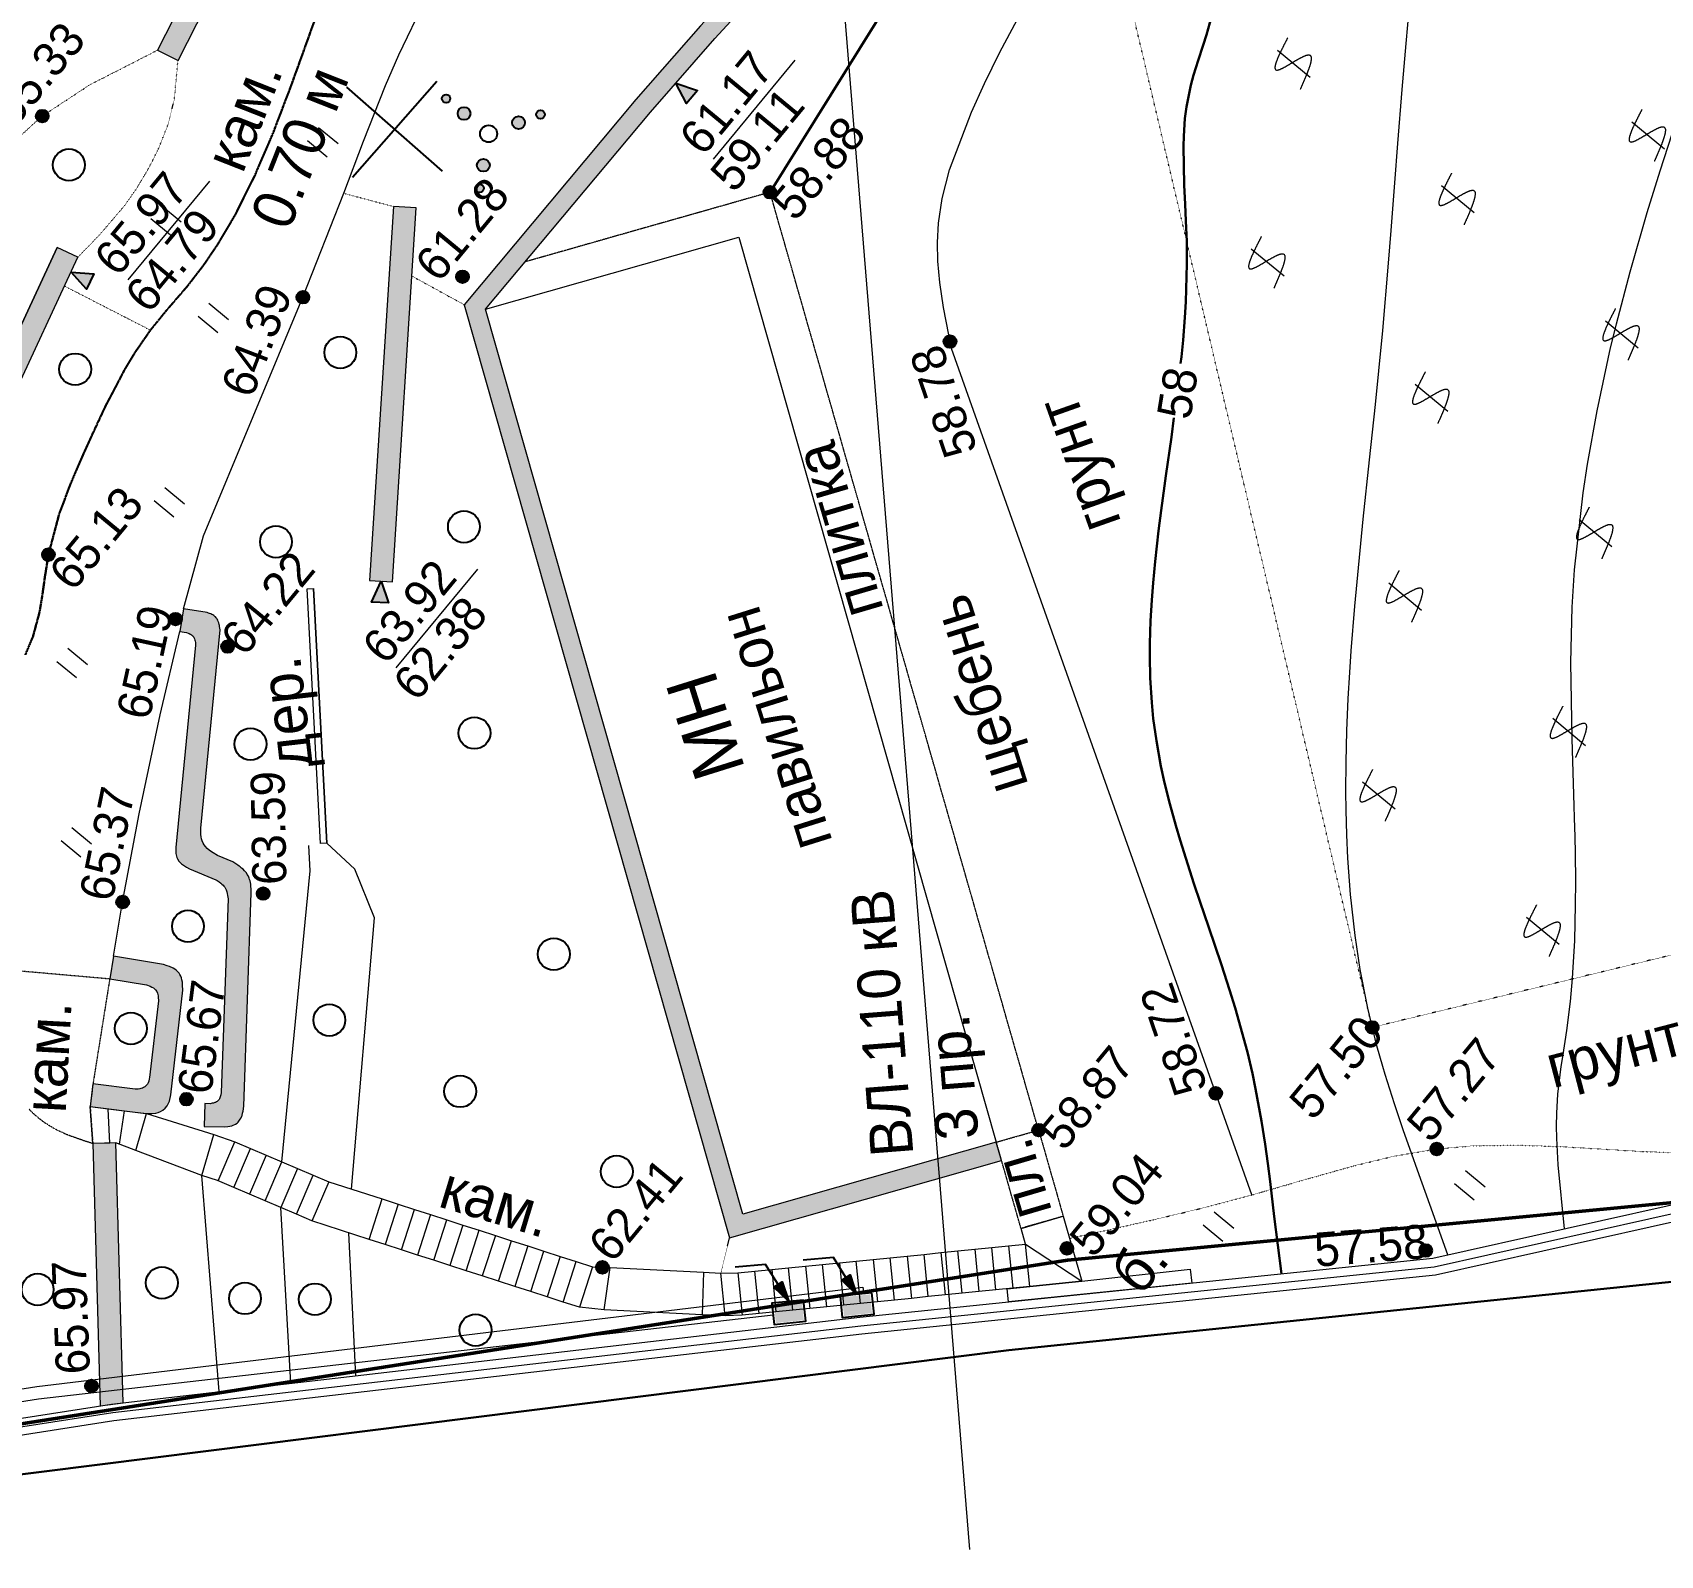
# Model space of a CAD drawing. Header units: millimetres. Extents: x -2893842 to -949497, y -1203244 to 262218.
# Drawn here: x -2173183 to -2134895, y -870313 to -834490 of the extents above; entities that cross this region are included whole.
import ezdxf

# ---------------------------------------------------------------- set-up
doc = ezdxf.new("R2010")
doc.units = ezdxf.units.MM
for name, pattern in [('g5_01_5x1_5', [1.5, 0.75, -0.75]), ('g5_05x2', [3.5, 2.5, -1]), ('g5_366', [0.85, 0.1, -0.75])]:
    doc.linetypes.add(name, pattern=pattern)
doc.layers.get('0').update_dxf_attribs({"lineweight": 5})
for name, color, linetype in [('!!!_ Размеры', 7, 'Continuous'), ('02_сетка', 253, 'Continuous'), ('03_Здания и строения', 253, 'Continuous'), ('06_Инженерно-технические сооружения', 253, 'Continuous'), ('07_Объекты электропередачи', 253, 'Continuous'), ('10_Границы покрытий и угодий', 253, 'Continuous'), ('12_Рельеф', 253, 'Continuous'), ('13_Растительность', 253, 'Continuous'), ('14_Ограждения', 253, 'Continuous'), ('19_Горизонтали', 253, 'Continuous'), ('31_Водопровод', 253, 'Continuous'), ('37_Кабель низкого напряжения', 253, 'Continuous'), ('61_Отметки высоты поверхности', 253, 'Continuous'), ('65_Границы', 253, 'Continuous')]:
    doc.layers.add(name, color=color, linetype=linetype)
doc.styles.add('LIKE14', font='p131.shx')
doc.styles.add('LIKE17', font='d431.shx')
doc.styles.add('LIKE36', font='pragmai.shx')
doc.styles.add('Line_GUGK', font='')
doc.styles.get('Line_GUGK').set_extended_font_data('Bm431', italic=True)
doc.linetypes.add('g5_084a', pattern='A,0.001,[18,GUGK_2005.shx,S=2.5,R=180,X=0,Y=0],0.5,[18,GUGK_2005.shx,S=6,R=180,X=0,Y=0],0.5', length=1.001)
doc.linetypes.add('g5_119_3', pattern='A,4,-1,[31,GUGK_2005.shx,S=0.1,R=0,X=0,Y=0],4,[31,GUGK_2005.shx,S=0.1,R=180,X=0,Y=0],-1', length=10)
doc.linetypes.add('g5_122_v', pattern='A,1,-1,1.5,-0.4,["В",Line_GUGK,S=1,R=0,X=0,Y=-0.5],-1.5,1.5,-1,4,-1,4,-1,3', length=20.9)
doc.linetypes.add('g5_280_1', pattern='A,0.001,[21,GUGK_2005.shx,S=1,R=180,X=0,Y=0],2', length=2.001)
doc.linetypes.add('g5_281_1', pattern='A,0.001,[22,GUGK_2005.shx,S=0.8,R=180,X=0,Y=0],2', length=2.001)
doc.linetypes.add('g5_347', pattern='A,0,[21,GUGK_2005.shx,S=1.25,R=-115,X=0,Y=0],-0.875,[21,GUGK_2005.shx,S=1.25,R=45,X=0,Y=0],-0.75,[21,GUGK_2005.shx,S=1.25,R=135,X=0,Y=0.25],-0.5', length=2.125)
doc.linetypes.add('g5_472', pattern='A,0,-4,[25,GUGK_2005.shx,S=0.4,R=0,X=0,Y=-0.2],0', length=4)

# ---------------------------------------------------------------- blocks, each defined once
blk = doc.blocks.new('BL_333')
at = {"color": 0}
for p, q in [((0, -3), (0, 3)), ((-3, 0), (3, 0))]:
    blk.add_line(p, q, dxfattribs=at)
blk = doc.blocks.new('g5_401')
at = {"color": 0, "lineweight": 20}
for points in [[(-0.2, 0), (-0.2, 0.6)], [(0.2, 0), (0.2, 0.6)]]:
    blk.add_lwpolyline(points, dxfattribs=at)
blk = doc.blocks.new('g5_113c')
blk.add_hatch(color=255).paths.add_polyline_path([(-0.331, 0.029), (0.331, 0.029), (0.331, 0.471), (-0.331, 0.471)])
at = {"color": 0}
blk.add_lwpolyline([(-0.375, 0), (0.375, 0), (0.375, 0.5), (-0.375, 0.5)], close=True, dxfattribs=at)
blk = doc.blocks.new('g5_113b')
blk.add_hatch(color=0).paths.add_polyline_path([(0, 0), (0.066, 0.482), (0.285, 0.395)])
at = {"color": 0}
blk.add_lwpolyline([(0.175, 0.439), (0.383, 0.957), (-0.089, 1.496)], dxfattribs=at)
blk.add_lwpolyline([(0, 0), (0.066, 0.482), (0.285, 0.395)], close=True, dxfattribs=at)
blk = doc.blocks.new('g5_409')
at = {"color": 0}
blk.add_circle((0, 0), 0.375, dxfattribs=at)
blk = doc.blocks.new('g5_395_2')
h = blk.add_hatch(color=0)
h.paths.add_polyline_path([(-0.8, -0.375, 1), (-0.5, -0.375, 1)])
h.paths.add_polyline_path([(-1.026, -0.65, 1), (-1.226, -0.65, 1)])
h.paths.add_polyline_path([(0.8, -0.375, 1), (0.5, -0.375, 1)])
h.paths.add_polyline_path([(1.026, -0.65, 1), (1.226, -0.65, 1)])
h.paths.add_polyline_path([(0.15, 0.75, 1), (-0.15, 0.75, 1)])
h.paths.add_polyline_path([(0.1, 1.3, 1), (-0.1, 1.3, 1)])
at = {"color": 0}
for centre, radius in [((0, 1.3), 0.1), ((0, 0.75), 0.15), ((0, 0), 0.2), ((-0.65, -0.375), 0.15), ((0.65, -0.375), 0.15), ((-1.126, -0.65), 0.1), ((1.126, -0.65), 0.1)]:
    blk.add_circle(centre, radius, dxfattribs=at)
blk = doc.blocks.new('g5_411')
at = {"color": 0, "linetype": 'Continuous', "lineweight": 15}
for points in [[(0.375, 1), (0.365, 0.998), (0.355, 0.996), (0.346, 0.994), (0.336, 0.991), (0.326, 0.989), (0.316, 0.987), (0.307, 0.985), (0.297, 0.983), (0.287, 0.981), (0.277, 0.979), (0.268, 0.976), (0.258, 0.974), (0.248, 0.972), (0.238, 0.97), (0.228, 0.968), (0.219, 0.966), (0.209, 0.963), (0.199, 0.961), (0.189, 0.959), (0.18, 0.957), (0.17, 0.955), (0.16, 0.952), (0.15, 0.95), (0.141, 0.948), (0.131, 0.946), (0.121, 0.943), (0.111, 0.941), (0.102, 0.939), (0.092, 0.937), (0.082, 0.934), (0.073, 0.932), (0.063, 0.93), (0.053, 0.927), (0.043, 0.925), (0.034, 0.923), (0.024, 0.92), (0.014, 0.918), (0.005, 0.915), (-0.005, 0.913), (-0.015, 0.911), (-0.025, 0.908), (-0.034, 0.906), (-0.044, 0.903), (-0.054, 0.901), (-0.063, 0.898), (-0.073, 0.895), (-0.083, 0.893), (-0.092, 0.89), (-0.102, 0.887), (-0.111, 0.885), (-0.121, 0.882), (-0.131, 0.879), (-0.14, 0.876), (-0.15, 0.873), (-0.159, 0.87), (-0.169, 0.867), (-0.178, 0.864), (-0.188, 0.861), (-0.197, 0.858), (-0.207, 0.855), (-0.216, 0.852), (-0.226, 0.849), (-0.235, 0.845), (-0.245, 0.842), (-0.254, 0.838), (-0.263, 0.834), (-0.272, 0.831), (-0.282, 0.827), (-0.291, 0.823), (-0.3, 0.818), (-0.309, 0.814), (-0.318, 0.809), (-0.327, 0.805), (-0.335, 0.799), (-0.344, 0.794), (-0.352, 0.788), (-0.36, 0.782), (-0.367, 0.775), (-0.374, 0.768), (-0.379, 0.76), (-0.383, 0.75), (-0.385, 0.741), (-0.384, 0.731), (-0.38, 0.721), (-0.375, 0.713), (-0.369, 0.705), (-0.361, 0.698), (-0.354, 0.692), (-0.346, 0.686), (-0.337, 0.681), (-0.329, 0.675), (-0.32, 0.67), (-0.312, 0.665), (-0.303, 0.661), (-0.294, 0.656), (-0.285, 0.652), (-0.276, 0.647), (-0.267, 0.643), (-0.258, 0.639), (-0.249, 0.635), (-0.239, 0.631), (-0.23, 0.627), (-0.221, 0.623), (-0.212, 0.619), (-0.202, 0.616), (-0.193, 0.612), (-0.184, 0.608), (-0.174, 0.605), (-0.165, 0.601), (-0.156, 0.597), (-0.146, 0.594), (-0.137, 0.59), (-0.128, 0.587), (-0.118, 0.584), (-0.109, 0.58), (-0.099, 0.577), (-0.09, 0.573), (-0.081, 0.57), (-0.071, 0.567), (-0.062, 0.563), (-0.052, 0.56), (-0.043, 0.556), (-0.034, 0.553), (-0.024, 0.55), (-0.015, 0.546), (-0.005, 0.543), (0.004, 0.54), (0.013, 0.536), (0.023, 0.533), (0.032, 0.53), (0.042, 0.526), (0.051, 0.523), (0.061, 0.519), (0.07, 0.516), (0.079, 0.513), (0.089, 0.509), (0.098, 0.506), (0.108, 0.502), (0.117, 0.499), (0.126, 0.495), (0.136, 0.492), (0.145, 0.488), (0.154, 0.485), (0.164, 0.481), (0.173, 0.477), (0.182, 0.474), (0.191, 0.47), (0.201, 0.466), (0.21, 0.462), (0.219, 0.458), (0.228, 0.454), (0.238, 0.45), (0.247, 0.446), (0.256, 0.442), (0.265, 0.438), (0.274, 0.433), (0.283, 0.429), (0.292, 0.425), (0.301, 0.42), (0.309, 0.415), (0.318, 0.41), (0.327, 0.405), (0.335, 0.4), (0.343, 0.394), (0.351, 0.388), (0.359, 0.382), (0.367, 0.375), (0.374, 0.368), (0.38, 0.36), (0.385, 0.352), (0.39, 0.343), (0.392, 0.333), (0.392, 0.323), (0.391, 0.313), (0.387, 0.304), (0.382, 0.295), (0.377, 0.287), (0.37, 0.279), (0.363, 0.272), (0.356, 0.266), (0.348, 0.259), (0.34, 0.253), (0.332, 0.248), (0.323, 0.242), (0.315, 0.237), (0.306, 0.232), (0.298, 0.227), (0.289, 0.222), (0.28, 0.217), (0.271, 0.213), (0.262, 0.208), (0.253, 0.204), (0.244, 0.2), (0.235, 0.196), (0.226, 0.192), (0.217, 0.188), (0.207, 0.184), (0.198, 0.18), (0.189, 0.176), (0.179, 0.173), (0.17, 0.169), (0.161, 0.165), (0.151, 0.162), (0.142, 0.158), (0.133, 0.155), (0.123, 0.151), (0.114, 0.148), (0.105, 0.145), (0.095, 0.141), (0.086, 0.138), (0.076, 0.135), (0.067, 0.132), (0.057, 0.129), (0.048, 0.125), (0.038, 0.122), (0.029, 0.119), (0.019, 0.116), (0.01, 0.113), (0, 0.11), (-0.009, 0.107), (-0.019, 0.104), (-0.028, 0.101), (-0.038, 0.098), (-0.048, 0.095), (-0.057, 0.092), (-0.067, 0.089), (-0.076, 0.086), (-0.086, 0.083), (-0.095, 0.08), (-0.105, 0.078), (-0.115, 0.075), (-0.124, 0.072), (-0.134, 0.069), (-0.143, 0.066), (-0.153, 0.063), (-0.162, 0.061), (-0.172, 0.058), (-0.182, 0.055), (-0.191, 0.052), (-0.201, 0.049), (-0.21, 0.047), (-0.22, 0.044), (-0.23, 0.041), (-0.239, 0.038), (-0.249, 0.036), (-0.259, 0.033), (-0.268, 0.03), (-0.278, 0.027), (-0.287, 0.025), (-0.297, 0.022), (-0.307, 0.019), (-0.316, 0.017), (-0.326, 0.014), (-0.336, 0.011), (-0.345, 0.008), (-0.355, 0.006), (-0.364, 0.003), (-0.374, 0), (-0.375, 0)], [(0, 1), (0, 0)]]:
    blk.add_lwpolyline(points, dxfattribs=at)
blk = doc.blocks.new('g5_330a')
blk.add_hatch(color=0).paths.add_polyline_path([(0, 0), (-0.2, 0.5), (0.2, 0.5)])
at = {"color": 0}
blk.add_lwpolyline([(0, 0), (-0.2, 0.5), (0.2, 0.5)], close=True, dxfattribs=at)
blk = doc.blocks.new('g5_330')
blk.add_hatch(color=0).paths.add_polyline_path([(-0.15, 0, 1), (0.15, 0, 1)])
at = {"color": 0}
blk.add_circle((0, 0), 0.15, dxfattribs=at)
blk = doc.blocks.new('Топо_07.04.17')
at = {"layer": '06_Инженерно-технические сооружения', "linetype": 'Continuous', "lineweight": 20}
for points in [[(-322039, -690127), (-321588, -690424), (-318402, -685598), (-318162, -685344), (-312927, -681335), (-312627, -681154), (-308250, -679107), (-307773, -678831), (-303807, -676120), (-295452, -670779), (-289931, -667248), (-290222, -666793), (-295782, -670349), (-304105, -675670), (-308118, -678413), (-308450, -678604), (-312853, -680663), (-313258, -680908), (-318516, -684935), (-318815, -685243)], [(-311819, -719402), (-305258, -718316), (-305332, -717872), (-311449, -718885), (-315063, -697053), (-310684, -692880), (-308983, -691336), (-307076, -689677), (-298032, -680893), (-294479, -677947), (-289441, -674956), (-289671, -674569), (-294739, -677578), (-298333, -680558), (-307381, -689345), (-309282, -690999), (-310990, -692550), (-315546, -696891)], [(-331900, -708370), (-331920, -708455), (-332323, -714834), (-331784, -714868), (-331394, -708697), (-331352, -708457), (-328392, -701222), (-324448, -694755), (-324909, -694474), (-328875, -700978)], [(-318490, -703084), (-317958, -703178), (-316411, -694500), (-316942, -694405)], [(-323729, -714873), (-323802, -715408), (-323327, -715473), (-323250, -715471), (-323201, -715469), (-323154, -715463), (-323122, -715456), (-323082, -715444), (-323061, -715436), (-323023, -715415), (-322995, -715394), (-322978, -715378), (-322940, -715336), (-322918, -715305), (-322898, -715269), (-322890, -715253), (-322869, -715200), (-322854, -715153), (-322825, -715040), (-322085, -710074), (-322077, -709980), (-322074, -709922), (-322073, -709868), (-322075, -709830), (-322079, -709790), (-322085, -709752), (-322092, -709722), (-322097, -709703), (-322107, -709673), (-322127, -709629), (-322145, -709595), (-322167, -709561), (-322184, -709537), (-322213, -709500), (-322242, -709468), (-322272, -709437), (-322296, -709414), (-322326, -709387), (-322366, -709352), (-322431, -709300), (-322776, -709108), (-322870, -709037), (-322901, -709011), (-322956, -708960), (-322994, -708917), (-323030, -708869), (-323057, -708821), (-323075, -708780), (-323091, -708728), (-323101, -708676), (-323104, -708632), (-323104, -708572), (-323090, -708430), (-322114, -703843), (-322115, -703804), (-322116, -703766), (-322118, -703735), (-322121, -703712), (-322127, -703673), (-322134, -703643), (-322143, -703611), (-322154, -703585), (-322163, -703568), (-322173, -703549), (-322189, -703526), (-322200, -703513), (-322220, -703493), (-322241, -703476), (-322266, -703459), (-322285, -703447), (-322317, -703429), (-322339, -703418), (-322371, -703403), (-322911, -703253), (-323056, -703773), (-322909, -703814), (-322868, -703835), (-322848, -703846), (-322824, -703861), (-322817, -703866), (-322794, -703885), (-322777, -703903), (-322767, -703917), (-322757, -703933), (-322750, -703944), (-322742, -703965), (-322735, -703987), (-322730, -704013), (-322727, -704037), (-322726, -704070), (-322728, -704132), (-323724, -708813), (-323735, -708906), (-323738, -708952), (-323737, -708986), (-323729, -709045), (-323719, -709079), (-323691, -709136), (-323665, -709175), (-323635, -709210), (-323596, -709248), (-323554, -709282), (-323525, -709303), (-323466, -709343), (-322877, -709670), (-322844, -709697), (-322807, -709730), (-322769, -709766), (-322747, -709790), (-322722, -709820), (-322704, -709844), (-322686, -709873), (-322671, -709904), (-322659, -709938), (-322649, -709981), (-322644, -710021), (-322642, -710069), (-322642, -710150), (-323314, -714660), (-323330, -714716), (-323337, -714735), (-323347, -714759), (-323358, -714781), (-323371, -714801), (-323384, -714817), (-323397, -714831), (-323414, -714846), (-323429, -714856), (-323450, -714867), (-323471, -714875), (-323487, -714879), (-323523, -714885), (-323554, -714888), (-323602, -714891)], [(-326415, -714642), (-325131, -714949), (-324992, -714965), (-324895, -714966), (-324841, -714960), (-324783, -714945), (-324725, -714919), (-324665, -714880), (-324614, -714830), (-324582, -714786), (-324550, -714723), (-324501, -714579), (-323942, -712164), (-323932, -712048), (-323930, -711975), (-323934, -711918), (-323941, -711872), (-323952, -711833), (-323969, -711790), (-323985, -711760), (-324007, -711726), (-324039, -711687), (-324071, -711656), (-324111, -711624), (-324186, -711579), (-324241, -711553), (-324324, -711517), (-325468, -711186), (-325618, -711704), (-324776, -711948), (-324695, -711985), (-324653, -712011), (-324622, -712035), (-324596, -712063), (-324576, -712089), (-324555, -712129), (-324541, -712168), (-324536, -712198), (-324533, -712230), (-324533, -712265), (-324539, -712348), (-324949, -714118), (-324959, -714152), (-324977, -714200), (-324997, -714239), (-325017, -714268), (-325032, -714284), (-325058, -714307), (-325082, -714323), (-325117, -714339), (-325142, -714348), (-325183, -714356), (-325209, -714358), (-325249, -714357), (-325315, -714350), (-326289, -714117)], [(-326972, -721662), (-326430, -721650), (-325913, -715558), (-326451, -715513)]]:
    blk.add_hatch(color=7, dxfattribs=at).paths.add_polyline_path(points)
at = {"layer": '02_сетка', "color": 3, "linetype": 'Continuous'}
for p, q in [((-317817, -693610), (-315596, -691593)), ((-315698, -693712), (-317715, -691491))]:
    blk.add_line(p, q, dxfattribs=at)
at = {"layer": '03_Здания и строения', "color": 7, "linetype": 'Continuous', "lineweight": 20}
blk.add_lwpolyline([(-305332, -717872), (-311449, -718885), (-315063, -697053), (-308947, -696040)], close=True, dxfattribs=at)
at = {"layer": '06_Инженерно-технические сооружения', "color": 7, "linetype": 'Continuous', "lineweight": 20}
for points in [[(-322039, -690127), (-321588, -690424), (-318402, -685598), (-318162, -685344), (-312927, -681335), (-312627, -681154), (-308250, -679107), (-307773, -678831), (-303807, -676120), (-295452, -670779), (-289931, -667248), (-290222, -666793), (-295782, -670349), (-304105, -675670), (-308118, -678413), (-308450, -678604), (-312853, -680663), (-313258, -680908), (-318516, -684935), (-318815, -685243)], [(-311819, -719402), (-305258, -718316), (-305332, -717872), (-311449, -718885), (-315063, -697053), (-310684, -692880), (-308983, -691336), (-307076, -689677), (-298032, -680893), (-294479, -677947), (-289441, -674956), (-289671, -674569), (-294739, -677578), (-298333, -680558), (-307381, -689345), (-309282, -690999), (-310990, -692550), (-315546, -696891)], [(-331900, -708370), (-331920, -708455), (-332323, -714834), (-331784, -714868), (-331394, -708697), (-331352, -708457), (-328392, -701222), (-324448, -694755), (-324909, -694474), (-328875, -700978)], [(-318490, -703084), (-317958, -703178), (-316411, -694500), (-316942, -694405)], [(-323729, -714873), (-323802, -715408), (-323327, -715473), (-323250, -715471), (-323201, -715469), (-323154, -715463), (-323122, -715456), (-323122, -715456), (-323082, -715444), (-323061, -715436), (-323023, -715415), (-322995, -715394), (-322978, -715378), (-322940, -715336), (-322918, -715305), (-322898, -715269), (-322890, -715253), (-322869, -715200), (-322854, -715153), (-322825, -715040), (-322085, -710074), (-322077, -709980), (-322074, -709922), (-322073, -709868), (-322075, -709830), (-322079, -709790), (-322085, -709752), (-322092, -709722), (-322097, -709703), (-322107, -709673), (-322127, -709629), (-322145, -709595), (-322167, -709561), (-322184, -709537), (-322213, -709500), (-322242, -709468), (-322272, -709437), (-322296, -709414), (-322326, -709387), (-322366, -709352), (-322431, -709300), (-322776, -709108), (-322870, -709037), (-322901, -709011), (-322956, -708960), (-322994, -708917), (-323030, -708869), (-323057, -708821), (-323075, -708780), (-323091, -708728), (-323101, -708676), (-323104, -708632), (-323104, -708572), (-323090, -708430), (-322114, -703843), (-322115, -703804), (-322116, -703766), (-322118, -703735), (-322121, -703712), (-322127, -703673), (-322134, -703643), (-322143, -703611), (-322154, -703585), (-322163, -703568), (-322173, -703549), (-322189, -703526), (-322200, -703513), (-322220, -703493), (-322241, -703476), (-322266, -703459), (-322285, -703447), (-322317, -703429), (-322339, -703418), (-322371, -703403), (-322911, -703253), (-323056, -703773), (-322909, -703814), (-322868, -703835), (-322848, -703846), (-322824, -703861), (-322817, -703866), (-322794, -703885), (-322777, -703903), (-322767, -703917), (-322757, -703933), (-322750, -703944), (-322742, -703965), (-322735, -703987), (-322730, -704013), (-322727, -704037), (-322726, -704070), (-322728, -704132), (-323724, -708813), (-323735, -708906), (-323738, -708952), (-323737, -708986), (-323729, -709045), (-323719, -709079), (-323691, -709136), (-323665, -709175), (-323635, -709210), (-323596, -709248), (-323554, -709282), (-323525, -709303), (-323466, -709343), (-322877, -709670), (-322844, -709697), (-322807, -709730), (-322769, -709766), (-322747, -709790), (-322722, -709820), (-322704, -709844), (-322686, -709873), (-322671, -709904), (-322659, -709938), (-322649, -709981), (-322644, -710021), (-322642, -710069), (-322642, -710150), (-323314, -714660), (-323330, -714716), (-323337, -714735), (-323347, -714759), (-323358, -714781), (-323371, -714801), (-323384, -714817), (-323397, -714831), (-323414, -714846), (-323429, -714856), (-323450, -714867), (-323471, -714875), (-323487, -714879), (-323523, -714885), (-323554, -714888), (-323602, -714891)], [(-319972, -703117), (-319822, -703126), (-320182, -709114), (-320331, -709105)], [(-326415, -714642), (-325131, -714949), (-324992, -714965), (-324895, -714966), (-324841, -714960), (-324783, -714945), (-324725, -714919), (-324665, -714880), (-324614, -714830), (-324582, -714786), (-324550, -714723), (-324501, -714579), (-323942, -712164), (-323932, -712048), (-323930, -711975), (-323934, -711918), (-323941, -711872), (-323952, -711833), (-323969, -711790), (-323985, -711760), (-324007, -711726), (-324039, -711687), (-324071, -711656), (-324111, -711624), (-324186, -711579), (-324241, -711553), (-324324, -711517), (-325468, -711186), (-325618, -711704), (-324776, -711948), (-324695, -711985), (-324653, -712011), (-324622, -712035), (-324596, -712063), (-324576, -712089), (-324555, -712129), (-324541, -712168), (-324536, -712198), (-324533, -712230), (-324533, -712265), (-324539, -712348), (-324949, -714118), (-324959, -714152), (-324977, -714200), (-324997, -714239), (-325017, -714268), (-325032, -714284), (-325058, -714307), (-325082, -714323), (-325117, -714339), (-325142, -714348), (-325183, -714356), (-325209, -714358), (-325249, -714357), (-325315, -714350), (-326289, -714117)], [(-326451, -715513), (-326415, -714642), (-326001, -714741), (-325632, -714829), (-325119, -714952), (-323597, -715624), (-323124, -715846), (-322777, -716044), (-322429, -716242), (-322082, -716440), (-321734, -716638), (-321387, -716836), (-321038, -717032), (-319838, -717574), (-319474, -717739), (-319109, -717904), (-318745, -718069), (-318380, -718234), (-318016, -718398), (-317651, -718563), (-317287, -718728), (-316923, -718893), (-316558, -719058), (-316194, -719222), (-315829, -719387), (-315465, -719552), (-315100, -719717), (-314691, -719784), (-312517, -720140), (-312118, -720206), (-311719, -720246), (-311319, -720252), (-310919, -720257), (-310519, -720262), (-310119, -720268), (-309719, -720273), (-309319, -720278), (-308919, -720284), (-308519, -720289), (-308119, -720294), (-307719, -720300), (-307319, -720305), (-306919, -720310), (-306519, -720316), (-306119, -720321), (-305719, -720326), (-305319, -720332), (-304919, -720337), (-304983, -719956), (-303965, -719785), (-303702, -721353), (-304933, -721337), (-305333, -721332), (-305733, -721326), (-306133, -721321), (-306532, -721316), (-306932, -721310), (-307332, -721305), (-307732, -721300), (-308132, -721294), (-308532, -721289), (-308932, -721284), (-309332, -721278), (-309732, -721273), (-310132, -721268), (-310532, -721262), (-310932, -721257), (-311332, -721252), (-311732, -721246), (-312132, -721217), (-312662, -721130), (-314939, -720757), (-315512, -720628), (-315877, -720463), (-316241, -720298), (-316606, -720134), (-316970, -719969), (-317699, -719639), (-318063, -719474), (-318428, -719310), (-318792, -719145), (-319157, -718980), (-319521, -718815), (-319886, -718650), (-320250, -718486), (-321534, -717903), (-321882, -717705), (-322229, -717507), (-322577, -717309), (-322924, -717111), (-323272, -716913), (-323632, -716707), (-323984, -716547), (-325463, -715791), (-325913, -715558), (-326052, -715546)], [(-326972, -721662), (-326430, -721650), (-325913, -715558), (-326451, -715513)], [(-305474, -721642), (-305470, -721330), (-303702, -721353), (-301142, -721357), (-301139, -721687)]]:
    blk.add_lwpolyline(points, close=True, dxfattribs=at)
at = {"layer": '06_Инженерно-технические сооружения', "color": 7, "linetype": 'g5_280_1', "lineweight": 20}
for points in [[(-321588, -690424), (-318402, -685598), (-318162, -685344), (-312927, -681335), (-312627, -681154), (-308250, -679107), (-307773, -678831), (-303807, -676120), (-295452, -670779), (-289931, -667248)], [(-315063, -697053), (-310684, -692880), (-308983, -691336), (-307076, -689677), (-298032, -680893), (-294479, -677947), (-289441, -674956)], [(-317958, -703178), (-316411, -694500)], [(-331784, -714868), (-331394, -708697), (-331352, -708457), (-328392, -701222), (-324448, -694755)], [(-323802, -715408), (-323327, -715473), (-323250, -715471), (-323201, -715469), (-323154, -715463), (-323122, -715456), (-323122, -715456), (-323082, -715444), (-323061, -715436), (-323023, -715415), (-322995, -715394), (-322978, -715378), (-322940, -715336), (-322918, -715305), (-322898, -715269), (-322890, -715253), (-322869, -715200), (-322854, -715153), (-322825, -715040), (-322085, -710074), (-322077, -709980), (-322074, -709922), (-322073, -709868), (-322075, -709830), (-322079, -709790), (-322085, -709752), (-322092, -709722), (-322097, -709703), (-322107, -709673), (-322127, -709629), (-322145, -709595), (-322167, -709561), (-322184, -709537), (-322213, -709500), (-322242, -709468), (-322272, -709437), (-322296, -709414), (-322326, -709387), (-322366, -709352), (-322431, -709300), (-322776, -709108), (-322870, -709037), (-322901, -709011), (-322956, -708960), (-322994, -708917), (-323030, -708869), (-323057, -708821), (-323075, -708780), (-323091, -708728), (-323101, -708676), (-323104, -708632), (-323104, -708572), (-323090, -708430), (-322114, -703843), (-322115, -703804), (-322116, -703766), (-322118, -703735), (-322121, -703712), (-322127, -703673), (-322134, -703643), (-322143, -703611), (-322154, -703585), (-322163, -703568), (-322173, -703549), (-322189, -703526), (-322200, -703513), (-322220, -703493), (-322241, -703476), (-322266, -703459), (-322285, -703447), (-322317, -703429), (-322339, -703418), (-322371, -703403), (-322911, -703253)], [(-326415, -714642), (-325131, -714949), (-324992, -714965), (-324895, -714966), (-324841, -714960), (-324783, -714945), (-324725, -714919), (-324665, -714880), (-324614, -714830), (-324582, -714786), (-324550, -714723), (-324501, -714579), (-323942, -712164), (-323932, -712048), (-323930, -711975), (-323934, -711918), (-323941, -711872), (-323952, -711833), (-323969, -711790), (-323985, -711760), (-324007, -711726), (-324039, -711687), (-324071, -711656), (-324111, -711624), (-324186, -711579), (-324241, -711553), (-324324, -711517), (-325468, -711186)], [(-326430, -721650), (-325913, -715558)]]:
    blk.add_lwpolyline(points, dxfattribs=at)
at = {"layer": '06_Инженерно-технические сооружения', "color": 7, "linetype": 'Continuous', "lineweight": 20}
for points in [[(-309338, -694148), (-307168, -692054)], [(-323334, -695421), (-321165, -693327)], [(-318097, -705201), (-315928, -703107)], [(-326052, -715546), (-326001, -714741)], [(-325632, -714829), (-325835, -715598)], [(-325463, -715791), (-325119, -714952)], [(-323984, -716547), (-323597, -715624)], [(-323619, -716713), (-323124, -715846)], [(-323272, -716913), (-322777, -716044)], [(-322429, -716242), (-322924, -717111)], [(-322577, -717309), (-322082, -716440)], [(-321734, -716638), (-322229, -717507)], [(-321882, -717705), (-321387, -716836)], [(-321038, -717032), (-321535, -717905)], [(-320250, -718486), (-319838, -717574)], [(-319474, -717739), (-319886, -718650)], [(-319521, -718815), (-319109, -717904)], [(-318745, -718069), (-319157, -718980)], [(-318792, -719145), (-318380, -718234)], [(-318016, -718398), (-318428, -719310)], [(-318063, -719474), (-317651, -718563)], [(-317287, -718728), (-317699, -719639)], [(-317334, -719804), (-316923, -718893)], [(-316558, -719058), (-316970, -719969)], [(-316606, -720134), (-316194, -719222)], [(-315829, -719387), (-316241, -720298)], [(-315877, -720463), (-315465, -719552)], [(-315100, -719717), (-315512, -720628)], [(-314939, -720757), (-314691, -719784)], [(-312517, -720140), (-312662, -721130)], [(-312132, -721217), (-312118, -720206)], [(-311719, -720246), (-311732, -721246)], [(-311332, -721252), (-311319, -720252)], [(-310919, -720257), (-310932, -721257)], [(-310532, -721262), (-310519, -720262)], [(-310119, -720268), (-310132, -721268)], [(-309732, -721273), (-309719, -720273)], [(-309319, -720278), (-309332, -721278)], [(-308932, -721284), (-308919, -720284)], [(-308519, -720289), (-308532, -721289)], [(-308132, -721294), (-308119, -720294)], [(-307719, -720300), (-307732, -721300)], [(-307332, -721305), (-307319, -720305)], [(-306919, -720310), (-306932, -721310)], [(-306532, -721316), (-306519, -720316)], [(-306119, -720321), (-306133, -721321)], [(-305733, -721326), (-305719, -720326)], [(-305319, -720332), (-305333, -721332)], [(-304933, -721337), (-304919, -720337)], [(-304919, -720337), (-303702, -721353)]]:
    blk.add_lwpolyline(points, dxfattribs=at)
at = {"layer": '06_Инженерно-технические сооружения', "color": 6, "linetype": 'Continuous', "lineweight": 20}
blk.add_lwpolyline([(-331900, -708370), (-328875, -700978), (-324909, -694474)], dxfattribs=at)
at = {"layer": '06_Инженерно-технические сооружения', "color": 7, "linetype": 'g5_281_1', "lineweight": 20}
blk.add_lwpolyline([(-320182, -709114), (-319822, -703126)], dxfattribs=at)
at = {"layer": '06_Инженерно-технические сооружения', "color": 7, "linetype": 'g5_347', "lineweight": 20}
for points in [[(-322082, -716440), (-320650, -709716), (-320615, -709119)], [(-320526, -717264), (-319273, -710985), (-319601, -709793), (-320182, -709114)], [(-324153, -721644), (-323984, -716547)], [(-322460, -721640), (-322229, -717507)], [(-320713, -718275), (-320929, -721636)]]:
    blk.add_lwpolyline(points, dxfattribs=at)
at = {"layer": '06_Инженерно-технические сооружения', "color": 7, "linetype": 'g5_01_5x1_5', "lineweight": 20}
blk.add_lwpolyline([(-304983, -719956), (-305258, -718316), (-305332, -717872), (-304313, -717704), (-303965, -719785)], close=True, dxfattribs=at)
at = {"layer": '07_Объекты электропередачи', "color": 7, "linetype": 'Continuous', "lineweight": 20}
blk.add_lwpolyline([(-307031, -727325), (-304847, -658632), (-420356, -469373), (-603704, -181090), (-608409, -171240)], dxfattribs=at)
at = {"layer": '10_Границы покрытий и угодий', "color": 7, "linetype": 'g5_05x2', "lineweight": 30}
blk.add_lwpolyline([(-326735, -703913), (-326507, -703508), (-326288, -702953), (-326174, -702554), (-326069, -702143), (-325927, -701629), (-325573, -700721), (-325232, -700051), (-324853, -699388), (-324588, -698943), (-324177, -698276), (-323672, -697532), (-323391, -697162), (-322947, -696652), (-322524, -696237), (-321968, -695723), (-321527, -695268), (-321133, -694808), (-320661, -694181), (-320110, -693335), (-319553, -692358), (-319043, -691371), (-318758, -690798), (-318288, -689844)], dxfattribs=at)
at = {"layer": '10_Границы покрытий и угодий', "color": 7, "linetype": 'Continuous', "lineweight": 30}
blk.add_lwpolyline([(-308102, -695072), (-299811, -684611), (-293798, -678919), (-288722, -676091), (-283740, -673298)], dxfattribs=at)
at = {"layer": '10_Границы покрытий и угодий', "color": 7, "linetype": 'Continuous', "lineweight": 20}
blk.add_lwpolyline([(-299500, -719786), (-304278, -699203), (-304353, -698226), (-304373, -697631), (-304361, -697127), (-304323, -696688), (-304248, -696239), (-304094, -695673), (-303846, -695024), (-303182, -693737), (-302798, -693096), (-302357, -692408), (-301865, -691694)], dxfattribs=at)
at = {"layer": '10_Границы покрытий и угодий', "color": 7, "linetype": 'g5_366', "lineweight": 20}
blk.add_lwpolyline([(-284727, -717680), (-285109, -714798), (-296243, -716188), (-299123, -692049), (-280846, -677593), (-261443, -675392), (-228921, -707781), (-249249, -710319), (-248997, -713244)], close=True, dxfattribs=at)
for points in [[(-334508, -709787), (-334123, -708457), (-333911, -707625), (-333730, -706767), (-333377, -704720), (-333168, -703809), (-332812, -702773), (-332064, -701298), (-329037, -696346), (-328373, -695272), (-327629, -694134), (-327041, -693330), (-326431, -692612), (-325844, -692042), (-324942, -691379), (-323714, -690757), (-322039, -690127)], [(-324448, -694755), (-323870, -694280), (-323213, -693664), (-322914, -693328), (-322592, -692912), (-322298, -692468), (-321998, -691912), (-321773, -691310), (-321588, -690424)], [(-318067, -693965), (-316942, -694405)], [(-324838, -695395), (-322947, -696652)], [(-316693, -696081), (-315546, -696891)], [(-303875, -720319), (-301799, -720098), (-300629, -719952), (-299500, -719786), (-298340, -719587), (-296961, -719363), (-296084, -719257), (-295058, -719201), (-294242, -719221), (-293229, -719316), (-292142, -719476), (-291120, -719654), (-290257, -719805), (-289061, -719986)], [(-312118, -720206), (-311819, -719402)]]:
    blk.add_lwpolyline(points, dxfattribs=at)
at = {"layer": '10_Границы покрытий и угодий', "color": 7, "linetype": 'g5_01_5x1_5', "lineweight": 20}
for points in [[(-305332, -717872), (-304313, -717704), (-308102, -695072), (-314011, -696050)], [(-328050, -711209), (-325618, -711704), (-326289, -714117), (-326415, -714642), (-326451, -715513), (-326627, -715435), (-326991, -715259), (-327178, -715151), (-327338, -715043), (-327507, -714909), (-327608, -714816), (-327759, -714656), (-327854, -714536)]]:
    blk.add_lwpolyline(points, dxfattribs=at)
at = {"layer": '12_Рельеф', "color": 7, "linetype": 'g5_084a', "lineweight": 20}
for points in [[(-322911, -703253), (-322256, -701602), (-319298, -696287), (-318067, -693965), (-317466, -692797), (-316804, -691560), (-316413, -690873), (-315652, -689661), (-315022, -688786), (-313995, -687598), (-310385, -684685), (-304905, -680758), (-301909, -678909), (-298583, -676613), (-296230, -674941), (-293770, -673360), (-291822, -672286), (-288994, -670719), (-287517, -669730), (-286330, -668735), (-285000, -667327), (-283604, -665534), (-277946, -657106)], [(-325468, -711186), (-325113, -709946), (-324493, -707931), (-323738, -705669), (-323056, -703773)]]:
    blk.add_lwpolyline(points, dxfattribs=at)
at = {"layer": '14_Ограждения', "color": 7, "linetype": 'Continuous', "lineweight": 20}
blk.add_lwpolyline([(-288992, -721456), (-295417, -722147), (-308985, -722005), (-326692, -722051), (-334645, -722383), (-348496, -723028), (-367239, -721925), (-378179, -721048), (-388070, -717184), (-400889, -720970), (-402254, -717200), (-402066, -717132), (-401878, -717064), (-400641, -720479), (-388052, -716761), (-378088, -720654), (-367211, -721525), (-348493, -722627), (-334663, -721983), (-326701, -721651), (-308984, -721605), (-295436, -721747), (-289002, -721055)], dxfattribs=at)
at = {"layer": '14_Ограждения', "color": 7, "linetype": 'g5_472', "lineweight": 20}
blk.add_lwpolyline([(-402066, -717132), (-400765, -720725), (-388061, -716972), (-378133, -720851), (-367225, -721725), (-348495, -722827), (-334654, -722183), (-326696, -721851), (-308985, -721805), (-295426, -721947), (-288997, -721256), (-285681, -721434), (-275032, -721591), (-263184, -722672), (-258776, -727157), (-250922, -728433), (-223496, -735075), (-216043, -736319), (-215233, -732877), (-209272, -733852), (-201836, -731244)], dxfattribs=at)
at = {"layer": '19_Горизонтали', "color": 42, "linetype": 'Continuous', "lineweight": 20}
for points in [[(-286748, -695831), (-287253, -696940), (-287663, -697876), (-288221, -699216), (-288680, -700400), (-288877, -700938), (-289362, -702370), (-289728, -703596), (-289904, -704250), (-290307, -706031), (-290461, -706897), (-290641, -708189), (-290816, -709973), (-290943, -711542), (-290967, -711823), (-291005, -712268), (-291040, -712651), (-291108, -713313), (-291172, -713862), (-291286, -714690), (-291414, -715446), (-291438, -715572), (-291549, -716110), (-291709, -716775), (-291875, -717383), (-291935, -717602), (-292089, -718239), (-292167, -718681), (-292205, -718981), (-292231, -719263), (-292266, -719893), (-292293, -721409)], [(-295077, -721708), (-295363, -720479), (-295565, -719642), (-295656, -719260), (-295792, -718664), (-295927, -718037), (-296066, -717322), (-296100, -717132), (-296181, -716632), (-296295, -715727), (-296368, -714801), (-296398, -713997), (-296395, -713023), (-296361, -712166), (-296325, -711622), (-296275, -711040), (-296231, -710609), (-296149, -709917), (-296049, -709192), (-295931, -708438), (-295827, -707832), (-295736, -707330), (-295535, -706299), (-295107, -704284), (-294802, -702918), (-294516, -701635), (-294347, -700859), (-294150, -699925), (-293836, -698370), (-293687, -697609), (-293474, -696510), (-293299, -695599), (-293055, -694348), (-292843, -693282), (-292574, -691981)]]:
    blk.add_lwpolyline(points, dxfattribs=at)
at = {"layer": '19_Горизонтали', "color": 42, "linetype": 'Continuous', "lineweight": 30}
for points in [[(-297317, -692140), (-297488, -692550), (-297593, -692785), (-297748, -693127), (-297893, -693461), (-297982, -693686), (-298142, -694176), (-298209, -694447), (-298286, -694856), (-298320, -695094), (-298405, -696006), (-298432, -696452), (-298457, -696846), (-298493, -697329), (-298493, -697329), (-298547, -697849), (-298676, -698739), (-298740, -699102), (-298842, -699624), (-298925, -700011), (-298959, -700160)], [(-299260, -701419), (-299373, -701864), (-299600, -702746), (-299661, -702981), (-299803, -703546), (-299919, -704018), (-300080, -704720), (-300185, -705216), (-300262, -705621), (-300344, -706099), (-300421, -706629), (-300457, -706931), (-300503, -707426), (-300535, -708012), (-300540, -708388), (-300528, -708916), (-300487, -709523), (-300446, -709922), (-300379, -710430), (-300298, -710945), (-300234, -711307), (-300122, -711890), (-300027, -712350), (-299929, -712807), (-299801, -713396), (-299599, -714330), (-299476, -714936), (-299395, -715366), (-299225, -716436), (-299164, -716950), (-299130, -717318), (-299079, -718087), (-299057, -718633), (-299046, -719093), (-299039, -719516), (-299034, -720346), (-299018, -721709)]]:
    blk.add_lwpolyline(points, dxfattribs=at)
at = {"layer": '31_Водопровод', "color": 4, "linetype": 'g5_122_v', "lineweight": 30}
blk.add_lwpolyline([(-399799, -710295), (-387394, -719159), (-378561, -721986), (-348452, -723764), (-337388, -723152), (-305589, -722767), (-261563, -723221), (-243307, -722611), (-212408, -729817), (-199556, -725506), (-182420, -722353), (-169979, -722257), (-142969, -722031), (-123397, -725453), (-107637, -727754)], dxfattribs=at)
at = {"layer": '37_Кабель низкого напряжения', "color": 1, "linetype": 'g5_119_3', "lineweight": 20}
for points in [[(-347308, -676813), (-348408, -676472), (-349352, -676795), (-350112, -677626), (-350339, -678555), (-350090, -679577), (-346977, -685321), (-346436, -722112), (-328397, -721338), (-311006, -721319)], [(-347498, -677068), (-348404, -676787), (-349182, -677054), (-349839, -677772), (-350031, -678555), (-349808, -679468), (-346678, -685243), (-346141, -721799), (-328403, -721038), (-308834, -720912), (-308833, -721067)]]:
    blk.add_lwpolyline(points, dxfattribs=at)
at = {"layer": '65_Границы', "color": 1, "linetype": 'Continuous', "lineweight": 50}
blk.add_polyline3d([(-143139, -722666, -67200), (-181230, -722667, -67200), (-190795, -724880, -67200), (-200784, -732185, -67200), (-214960, -735165, -67200), (-279162, -721273, -67200), (-303984, -720824, -67200), (-340278, -722357, -67200), (-339919, -691840, -67200), (-341499, -686055, -67200), (-341734, -678208, -67200), (-345263, -673428, -67200), (-349827, -647717, -67200), (-363499, -633450, -67200), (-369887, -615253, -67200), (-380035, -603672, -67200), (-393184, -593445, -67200), (-404888, -587035, -67200), (-420478, -583667, -67200), (-434201, -563112, -67200), (-439058, -547926, -67200), (-443734, -538041, -67200), (-450505, -535417, -67200), (-445050, -515783, -67200)], dxfattribs=at)
at = {"layer": '02_сетка', "color": 92, "xscale": 500.0000000002746, "yscale": 500.0000000002746, "zscale": 500.0000000002746, "rotation": 42.22816425403256}
blk.add_blockref('BL_333', (-316707, -692602), dxfattribs=at)
at = {"layer": '06_Инженерно-технические сооружения', "color": 7, "linetype": 'Continuous', "lineweight": 20}
for p, xscale, yscale, zscale, rotation in [((-310014, -692271, -67200), 1000, 1000, 1000, 223.1730137945779), ((-324650, -695087, -67200), 999.9999999999987, 999.9999999999987, 999.9999999999987, 237.8605753207659), ((-318224, -703131, -67200), 999.9999999999999, 999.9999999999999, 999.9999999999999, 170.970790009443)]:
    blk.add_blockref('g5_330a', p, dxfattribs=dict(at, xscale=xscale, yscale=yscale, zscale=zscale, rotation=rotation))
at = {"layer": '07_Объекты электропередачи', "color": 7, "linetype": 'Continuous', "lineweight": 20}
for name, p, xscale, yscale, zscale, rotation in [('g5_113b', (-310607, -721050, 19420), 1000, 1000, 1000, 47.37275032517395), ('g5_113b', (-309001, -721066, 19420), 1000, 1000, 1000, 47.37275030068596), ('g5_113c', (-310628, -721050, 19420), 1000.000000000001, 1000.000000000001, 1000.000000000001, 179.4897368228416), ('g5_113c', (-309017, -721066, 19420), 1000.000000000001, 1000.000000000001, 1000.000000000001, 179.4897368228416)]:
    blk.add_blockref(name, p, dxfattribs=dict(at, xscale=xscale, yscale=yscale, zscale=zscale, rotation=rotation))
at = {"layer": '10_Границы покрытий и угодий', "color": 7, "linetype": 'Continuous', "lineweight": 20, "xscale": 999.9999999999995, "yscale": 999.9999999999995, "zscale": 999.9999999999995, "rotation": 43.98139083737546}
for p in [(-324414, -692574, -67200), (-324811, -697368, -67200), (-318569, -697678, -67200), (-320575, -701933, -67200), (-316142, -702079, -67200), (-321707, -706593, -67200), (-316444, -706928, -67200), (-323651, -710685, -67200), (-315175, -712308, -67200), (-325255, -712923, -67200), (-320596, -713253, -67200), (-317727, -715266, -67200), (-314280, -717556, -67200), (-328127, -718779, -67200), (-325205, -718950, -67200), (-323305, -719534, -67200), (-321673, -719741, -67200), (-318000, -720886, -67200)]:
    blk.add_blockref('g5_409', p, dxfattribs=at)
at = {"layer": '13_Растительность', "color": 7, "linetype": 'Continuous', "lineweight": 20, "xscale": 999.9999999999995, "yscale": 999.9999999999995, "zscale": 999.9999999999995, "rotation": 43.98139083737546}
for name, p in [('g5_395_2', (-314523, -692960, -67200)), ('g5_401', (-318213, -692936, -67200)), ('g5_411', (-295170, -693813, -67200)), ('g5_401', (-322083, -694346, -67200)), ('g5_411', (-287084, -696432, -67200)), ('g5_401', (-321237, -696755, -67200)), ('g5_411', (-291698, -697411, -67200)), ('g5_411', (-296312, -698390, -67200)), ('g5_411', (-288226, -701009, -67200)), ('g5_401', (-322753, -700946, -67200)), ('g5_411', (-292840, -701988, -67200)), ('g5_401', (-325452, -704448, -67200)), ('g5_411', (-289368, -705585, -67200)), ('g5_411', (-293982, -706564, -67200)), ('g5_401', (-325829, -708648, -67200)), ('g5_411', (-290510, -710162, -67200)), ('g5_411', (-295125, -711141, -67200)), ('g5_411', (-291652, -714739, -67200)), ('g5_401', (-294172, -720358, -67200)), ('g5_401', (-300157, -720659, -67200))]:
    blk.add_blockref(name, p, dxfattribs=at)
at = {"layer": '61_Отметки высоты поверхности', "color": 7, "linetype": 'Continuous', "lineweight": 20, "xscale": 999.9999999999995, "yscale": 999.9999999999995, "zscale": 999.9999999999995, "rotation": 43.98139083737546}
for p in [(-324909, -691362, -67200), (-308102, -695072, -67200), (-315513, -696231, -67200), (-319298, -696287, -67200), (-304293, -699040, -67200), (-325927, -701629, -67200), (-323128, -703473, -67200), (-321984, -704254, -67200), (-325113, -709946, -67200), (-321807, -710121, -67200), (-324145, -714723, -67200), (-296243, -716188, -67200), (-300074, -717314, -67200), (-304313, -717704, -67200), (-295058, -719201, -67200), (-314869, -719755, -67200), (-303963, -720544, -67200), (-327124, -721176, -67200), (-295583, -721545, -67200)]:
    blk.add_blockref('g5_330', p, dxfattribs=at)
at = {"layer": '03_Здания и строения', "color": 7, "linetype": 'Continuous', "lineweight": 15, "style": 'LIKE14'}
blk.add_text('МН', height=1200, rotation=100.9408, dxfattribs=at).set_placement((-310206, -708489, -67200))
at = {"layer": '06_Инженерно-технические сооружения', "color": 7, "linetype": 'Continuous', "lineweight": 15, "style": 'LIKE36'}
for s, height, rotation, p in [('61.17', 800, 43.9814, (-309571, -694077, -67200)), ('65.97', 800, 43.9814, (-323568, -695350, -67200)), ('59.11', 800, 43.9814, (-308947, -695019, -67200)), ('64.79', 800, 43.9814, (-322944, -696292, -67200)), ('63.92', 800, 43.9814, (-318331, -705130, -67200)), ('62.38', 800, 43.9814, (-317707, -706071, -67200)), ('дер.', 1000, 90.1149, (-320308, -707272, -67200))]:
    blk.add_text(s, height=height, rotation=rotation, dxfattribs=at).set_placement(p)
at = {"layer": '07_Объекты электропередачи', "color": 7, "linetype": 'Continuous', "lineweight": 15, "style": 'LIKE36'}
for s, p in [('ВЛ-110 кВ', (-307302, -717951, -9700)), ('3 пр.', (-305733, -717732, 46300))]:
    blk.add_text(s, height=1000, rotation=88.0164, dxfattribs=at).set_placement(p)
at = {"layer": '10_Границы покрытий и угодий', "color": 7, "linetype": 'Continuous', "lineweight": 15, "style": 'LIKE36'}
for s, rotation, p in [('кам.', 62.0187, (-320381, -693262, -67200)), ('0.70 м', 62.0187, (-319451, -694732, -67200)), ('плитка', 99.9247, (-306548, -705126, -67200)), ('грунт', 103.0731, (-300762, -703721, -67200)), ('павильон', 100.9814, (-308357, -710416, -67200)), ('щебень', 100.9509, (-303630, -709618, -67200)), ('кам.', 80.471, (-327005, -714740, -67200)), ('грунт', 8.1726, (-292184, -718094, -67200)), ('кам.', 336.7487, (-318578, -717886, -67200)), ('пл.', 99.9247, (-304208, -719638, -67200)), ('б.', 43.9814, (-302378, -721888, -67200))]:
    blk.add_text(s, height=1000, rotation=rotation, dxfattribs=at).set_placement(p)
at = {"layer": '19_Горизонтали', "color": 42, "linetype": 'Continuous', "lineweight": 15, "style": 'LIKE36'}
blk.add_text('58', height=800, rotation=74.3764, dxfattribs=at).set_placement((-298888, -701525, -33200))
at = {"layer": '61_Отметки высоты поверхности', "color": 7, "linetype": 'Continuous', "lineweight": 15, "style": 'LIKE17'}
for s, rotation, p in [('65.33', 43.9814, (-325581, -691578, -46700)), ('58.88', 43.9814, (-307595, -695848, -46700)), ('61.28', 43.9814, (-316084, -696336, -46700)), ('64.39', 62.4144, (-320760, -698545, -46700)), ('58.78', 102.2374, (-303930, -701647, -46700)), ('65.13', 43.9814, (-325456, -702586, -46700)), ('64.22', 43.9814, (-321618, -704559, -46700)), ('65.19', 71.2729, (-324011, -705791, -46700)), ('65.37', 71.9491, (-325359, -709938, -46700)), ('63.59', 84.4948, (-321239, -709972, -46700)), ('65.67', 76.3087, (-323556, -714701, -46700)), ('58.72', 102.2374, (-300244, -717170, -46700)), ('58.87', 43.9814, (-303776, -718291, -46700)), ('57.50', 43.9814, (-297877, -718238, -46700)), ('57.27', 43.9814, (-295189, -719074, -46700)), ('62.41', 43.9814, (-314632, -719713, -46700)), ('65.97', 85.7448, (-327126, -720882, -46700)), ('59.04', 43.9814, (-303376, -720867, -46700)), ('57.58', 358.0336, (-298198, -721636, -46700))]:
    blk.add_text(s, height=800, rotation=rotation, dxfattribs=at).set_placement(p)

msp = doc.modelspace()

# ---------------------------------------------------------------- linework, layer by layer
at = {"layer": '65_Границы', "color": 1, "linetype": 'Continuous', "lineweight": 50}
msp.add_polyline3d([(-1988815.80759, -847071.50168, -67199.99998), (-2026663.73284, -851366.28396, -67199.99998), (-2035918.91863, -854643.54439, -67199.99998), (-2045020.47696, -863027.55512, -67199.99998), (-2058770.42626, -867586.26045, -67199.99998), (-2124128.96617, -861018.14346, -67199.99998), (-2148843.81274, -863370.26143, -67199.99998), (-2184733.20812, -868983.9678, -67199.99998), (-2187816.2871, -838620.81211, -67199.99998), (-2190038.53928, -833050.92923, -67199.99998), (-2191156.78377, -825280.21309, -67199.99998), (-2195201.92789, -820928.51123, -67199.99998), (-2202634.75304, -795895.99417, -67199.99998), (-2217827.12509, -783260.55467, -67199.99998), (-2226225.33537, -765899.31727, -67199.99998), (-2237613.68992, -755536.04652, -67199.99998), (-2251831.77823, -746856.43451, -67199.99998), (-2264183.34945, -741805.97033, -67199.99998), (-2280054.44604, -740216.88466, -67199.99998), (-2296006.0652, -721339.16642, -67199.99998), (-2302543.96805, -706797.90353, -67199.99998), (-2308304.06929, -697502.69865, -67199.99998), (-2315327.59704, -695658.61138, -67199.99998), (-2312120.08182, -675534.4705, -67199.99998)], dxfattribs=at)

# ---------------------------------------------------------------- block references
at = {"layer": '!!!_ Размеры', "color": 1, "lineweight": 0, "rotation": 6.471407436947433}
msp.add_blockref('Топо_07.04.17', (-1928038.79367, -112877.83782), dxfattribs=at)

doc.saveas('drawing.dxf')
